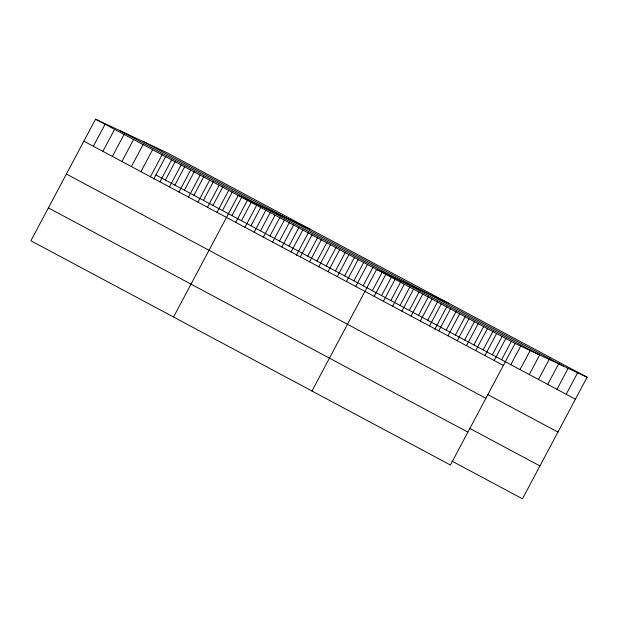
<?xml version="1.0" encoding="UTF-8"?>
<svg xmlns="http://www.w3.org/2000/svg" width="618" height="618" viewBox="0 0 618 618"><rect width="100%" height="100%" fill="white"/><g stroke="black" fill="none" stroke-linecap="round" stroke-linejoin="round"><path stroke-width="0.93" d="M587.1 377.227L167.578 152.986L95.543 119.197L30.9 240.773L450.422 465.014L515.064 343.438L587.1 377.227L522.457 498.803L451.974 461.136M93.372 146.257L105.052 124.28M102.874 151.34L114.562 129.363M112.383 156.424L124.071 134.446M121.893 161.507L133.581 139.529M131.402 166.59L143.09 144.612M140.912 171.665L152.6 149.695M150.421 176.748L162.109 154.778M153.704 179.073L165.778 156.362M159.931 181.831L171.619 159.853M165.4 180.047L175.288 161.445M169.44 186.914L181.128 164.936M174.909 185.13L184.797 166.528M178.95 191.997L190.638 170.02M184.419 190.213L194.307 171.611M188.459 197.08L200.147 175.103M193.928 195.296L203.816 176.694M197.969 202.163L209.656 180.186M203.438 200.379L213.326 181.777M207.478 207.246L219.166 185.269M212.947 205.462L222.835 186.86M216.988 212.329L228.675 190.352M222.457 210.537L232.345 191.943M173.534 317.019L238.185 195.435L310.213 229.224M231.966 215.62L241.854 197.026M235.728 222.349L247.409 200.371M241.476 220.703L251.364 202.109M244.952 227.277L256.64 205.307M250.985 225.786L260.873 207.192M254.183 232.214L265.871 210.236M260.495 230.869L270.383 212.275M263.415 237.15L275.103 215.172M270.004 235.952L279.892 217.358M272.646 242.078L284.326 220.101M279.514 241.035L289.402 222.441M281.878 247.015L293.558 225.037M289.023 246.119L298.911 227.524M291.101 251.951L302.789 229.973M296.346 255.311L308.421 232.607M300.333 256.879L312.02 234.902M307.756 256.138L317.644 237.544M309.564 261.816L321.244 239.838M316.988 261.066L326.876 242.472M318.795 266.744L330.476 244.774M326.219 266.003L336.107 247.409M328.019 271.681L339.707 249.703M335.45 270.939L345.338 252.337M337.25 276.617L348.938 254.639M344.674 275.867L354.562 257.273M346.482 281.545L358.17 259.568M353.905 280.804L363.793 262.21M355.713 286.482L367.393 264.504M363.137 285.74L373.025 267.138M311.982 391.016L376.625 269.44L448.66 303.229M372.368 290.669L382.256 272.075M374.168 296.346L385.856 274.369M381.592 295.605L391.48 277.011M383.399 301.283L395.087 279.305M390.823 300.533L400.711 281.939M392.631 306.211L404.311 284.234M400.055 305.47L409.943 286.876M401.855 311.148L413.542 289.17M409.286 310.406L419.174 291.804M411.086 316.084L422.774 294.106M418.51 315.334L428.398 296.74M420.317 321.012L432.005 299.035M427.741 320.271L437.629 301.677M429.549 325.949L441.229 303.971M434.786 329.309L446.86 306.605M438.772 330.885L450.46 308.907M446.204 330.136L456.092 311.542M448.004 335.813L459.692 313.836M455.427 335.072L465.315 316.478M457.235 340.75L468.923 318.772M464.659 340L474.547 321.406M466.466 345.678L478.147 323.701M473.89 344.937L483.778 326.343M475.69 350.615L487.378 328.637M483.121 349.873L493.01 331.271M484.921 355.551L496.609 333.573M492.353 354.802L502.233 336.207M494.153 360.479L505.841 338.502M501.577 359.738L511.465 341.144M510.808 364.674L520.696 346.072M520.039 369.603L530.375 350.159M529.271 374.539L539.607 355.095M538.494 379.467L550.182 357.49M547.726 384.404L559.414 362.426M556.957 389.34L568.637 367.362M566.188 394.269L577.869 372.291M143.809 141.831L563.33 366.072M119.313 130.344L538.834 354.585M95.543 119.197L515.064 343.438M155.891 174.964L575.412 399.205M83.863 141.174L503.384 365.416M487.455 394.4L557.938 432.075M66.381 174.037L485.902 398.286M469.448 428.266L539.931 465.933M48.374 207.903L467.896 432.144"/></g></svg>
